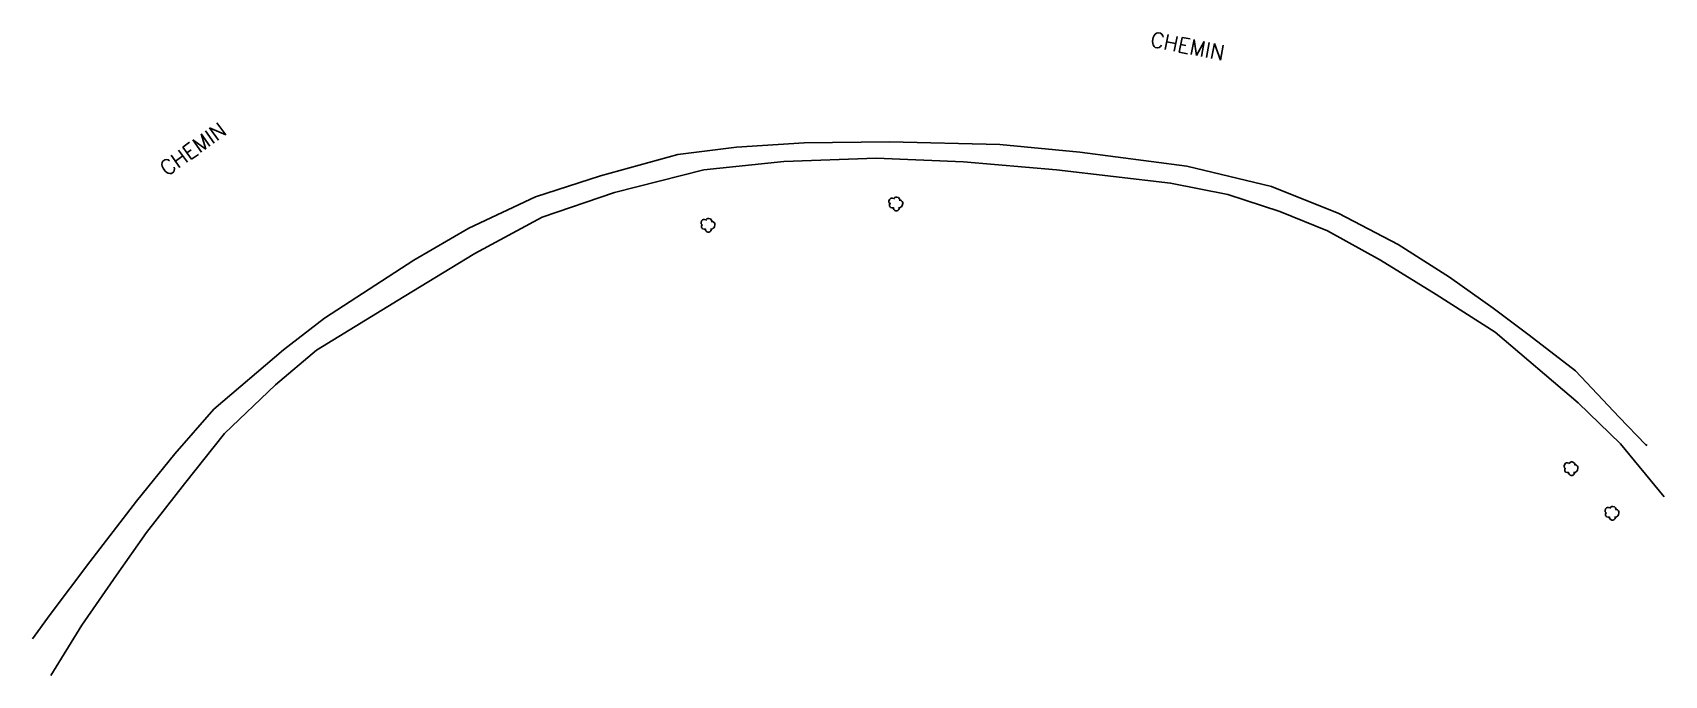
# Model space of a CAD drawing. Header units: millimetres. Extents: x 120236 to 120966, y 130125 to 130990.
# Drawn here: x 120419.8 to 120609.6, y 130543.2 to 130617.9 of the extents above; entities that cross this region are included whole.
import ezdxf
from ezdxf.enums import TextEntityAlignment as Align

# ---------------------------------------------------------------- set-up
doc = ezdxf.new("R2010")
doc.units = ezdxf.units.MM
doc.layers.get('0').update_dxf_attribs({"linetype": 'CONTINUOUS'})
for name, color, linetype in [('W0071', 7, 'CONTINUOUS'), ('W0300', 7, 'CONTINUOUS'), ('W0989', 7, 'CONTINUOUS')]:
    doc.layers.add(name, color=color, linetype=linetype)
doc.styles.get("Standard").update_dxf_attribs({"font": 'romans.shx', "width": 0.85})

# ---------------------------------------------------------------- blocks, each defined once
blk = doc.blocks.new('T300')
for p, q in [((-0.8, 0.51), (-0.86, 0.34)), ((-0.86, 0.34), (-0.86, 0.17)), ((-0.86, 0.17), (-0.74, 0.06)), ((-0.69, 0.63), (-0.8, 0.51)), ((-0.8, -0.06), (-0.74, 0.06)), ((-0.74, 0.06), (-0.69, 0.11)), ((-0.57, 0.69), (-0.69, 0.63)), ((-0.46, 0.69), (-0.57, 0.69)), ((-0.29, 0.63), (-0.46, 0.69)), ((-0.29, 0.63), (-0.17, 0.74)), ((-0.23, 0.57), (-0.29, 0.63)), ((-0.17, 0.74), (-0.06, 0.8)), ((-0.06, 0.8), (0.06, 0.8)), ((0.06, 0.8), (0.23, 0.74)), ((0.23, 0.74), (0.34, 0.63)), ((0.34, 0.63), (0.4, 0.51)), ((0.46, 0.46), (0.34, 0.46)), ((0.4, 0.51), (0.4, 0.46)), ((0.57, 0.4), (0.46, 0.46)), ((0.57, 0.4), (0.69, 0.29)), ((0.69, 0.29), (0.74, 0.17)), ((0.74, 0.06), (0.69, -0.17)), ((0.74, 0.17), (0.74, 0.06)), ((-0.8, -0.17), (-0.8, -0.06)), ((-0.8, -0.23), (-0.8, -0.17)), ((-0.74, -0.34), (-0.8, -0.23)), ((-0.69, -0.4), (-0.74, -0.34)), ((-0.51, -0.46), (-0.69, -0.4)), ((-0.4, -0.46), (-0.51, -0.46)), ((-0.4, -0.46), (-0.34, -0.46)), ((-0.34, -0.46), (-0.34, -0.4)), ((-0.34, -0.51), (-0.34, -0.46)), ((-0.29, -0.63), (-0.34, -0.51)), ((-0.17, -0.74), (-0.29, -0.63)), ((-0.06, -0.8), (-0.17, -0.74)), ((0.06, -0.8), (-0.06, -0.8)), ((0.17, -0.74), (0.06, -0.8)), ((0.23, -0.69), (0.17, -0.74)), ((0.29, -0.46), (0.23, -0.46)), ((0.29, -0.63), (0.23, -0.69)), ((0.46, -0.4), (0.29, -0.46)), ((0.34, -0.51), (0.29, -0.63)), ((0.34, -0.51), (0.34, -0.46)), ((0.57, -0.34), (0.46, -0.4)), ((0.63, -0.29), (0.57, -0.34)), ((0.69, -0.17), (0.63, -0.29))]:
    blk.add_line(p, q)

msp = doc.modelspace()

# ---------------------------------------------------------------- linework, layer by layer
at = {"layer": 'W0071'}
for points in [[(120419.81, 130547.4), (120421.86, 130550.24), (120426.45, 130556.34), (120431.9, 130563.42), (120436.33, 130568.92), (120440.87, 130574.09), (120448.98, 130580.99), (120453.74, 130584.69), (120464.13, 130591.4), (120470.53, 130595.15), (120478.29, 130598.77), (120485.86, 130601.2), (120494.85, 130603.71), (120501.68, 130604.53), (120509.53, 130605.06), (120519.45, 130605.15), (120532.29, 130604.85), (120541.6, 130603.95), (120554.03, 130602.33), (120563.9, 130599.97), (120571.71, 130596.83), (120578.62, 130593.25), (120584.6, 130589.44), (120589.68, 130585.82)], [(120589.88, 130583.04), (120583.04, 130587.43), (120576.56, 130591.43), (120570.39, 130594.81), (120564.84, 130597.09), (120558.79, 130599.05), (120552.15, 130600.37), (120538.88, 130601.92), (120528.06, 130602.85), (120517.91, 130603.26), (120507.16, 130602.87), (120497.86, 130601.9), (120487.49, 130599.28), (120479.07, 130596.42), (120471.24, 130592.2), (120463.03, 130587.2), (120452.84, 130580.97), (120448.05, 130576.91), (120442.14, 130571.29), (120437.48, 130565.41), (120433.07, 130559.76), (120429.57, 130554.8), (120425.53, 130548.99), (120421.93, 130543.16)], [(120589.68, 130585.82), (120593.87, 130582.71), (120599.22, 130578.57), (120604.33, 130573.16), (120607.38, 130570), (120607.58, 130569.87)], [(120589.88, 130583.04), (120599.54, 130574.84), (120604.46, 130570.08), (120609.57, 130563.93)]]:
    msp.add_lwpolyline(points, dxfattribs=at)

# ---------------------------------------------------------------- block references
at = {"layer": 'W0300'}
for p in [(120520.26, 130597.94), (120498.4, 130595.46), (120598.78, 130567.18), (120603.54, 130561.99)]:
    msp.add_blockref('T300', p, dxfattribs=at)

# ---------------------------------------------------------------- texts
at = {"layer": 'W0989'}
for rotation, p in [(349.0842, (120549.86, 130617.12)), (35.4101, (120434.91, 130601.81))]:
    msp.add_text('CHEMIN', height=1.75, rotation=rotation, dxfattribs=at).set_placement(p, align=Align.MIDDLE_LEFT)

doc.saveas('drawing.dxf')
